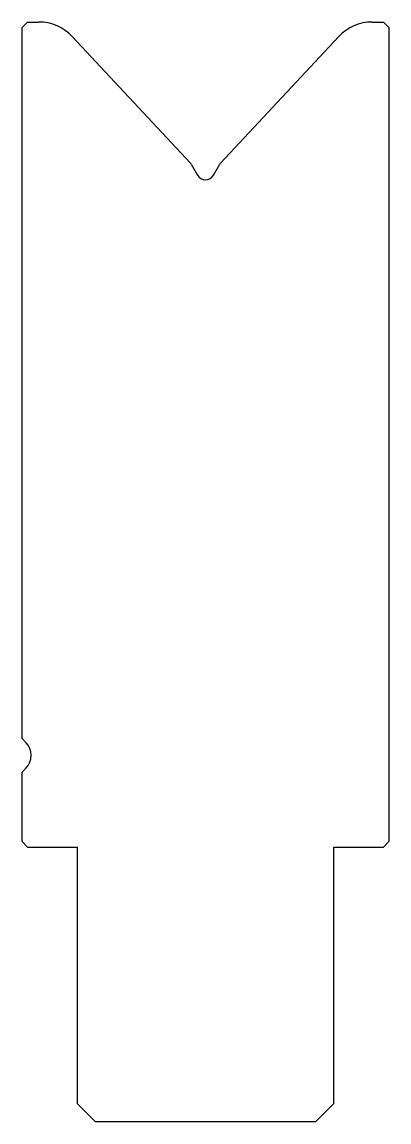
# Model space of a CAD drawing. Header units: metres. Extents: x -10 to 10, y 0 to 60.
import ezdxf

# ---------------------------------------------------------------- set-up
doc = ezdxf.new("R2010")
doc.units = ezdxf.units.M

msp = doc.modelspace()

# ---------------------------------------------------------------- linework, layer by layer
for p, q in [((-9.7, 60), (-10, 59.7)), ((-9.7, 60), (-9.087031, 60)), ((9.087031, 60), (9.7, 60)), ((10, 59.7), (9.7, 60)), ((-10, 20.914214), (-10, 59.7)), ((10, 59.7), (10, 15.3)), ((-7.258647, 59.204996), (-0.823311, 52.303943)), ((0.823311, 52.303943), (7.258647, 59.204996)), ((-0.78291, 52.249344), (-0.433013, 51.643305)), ((0.433013, 51.643305), (0.78291, 52.249344)), ((-10, 20.914214), (-9.792893, 20.707107)), ((-9.792893, 19.292893), (-10, 19.085786)), ((-10, 15.3), (-10, 19.085786)), ((-10, 15.3), (-9.7, 15)), ((-9.7, 15), (-7, 15)), ((-7, 15), (-7, 1)), ((7, 15), (9.7, 15)), ((7, 1), (7, 15)), ((9.7, 15), (10, 15.3)), ((-7, 1), (-6, 0)), ((6, 0), (7, 1)), ((6, 0), (-6, 0))]:
    msp.add_line(p, q)
for centre, radius, start, end in [((-9.087031, 57.5), 2.5, 43, 90), ((9.087031, 57.5), 2.5, 90, 137), ((-1.042717, 52.099344), 0.3, 30, 43), ((1.042717, 52.099344), 0.3, 137, 150), ((0, 51.893305), 0.5, 210, 330), ((-10.5, 20), 1, 315, 45)]:
    msp.add_arc(centre, radius, start, end)

doc.saveas('drawing.dxf')
